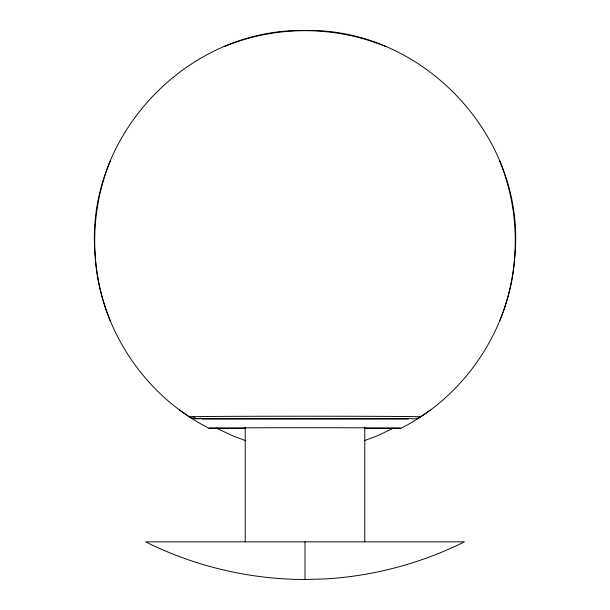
<?xml version="1.0" encoding="UTF-8"?>
<svg xmlns="http://www.w3.org/2000/svg" width="610" height="610" viewBox="0 0 610 610"><rect width="100%" height="100%" fill="white"/><g stroke="black" fill="none" stroke-linecap="round" stroke-linejoin="round"><path stroke-width="0.91" d="M401.189 428.167C463.92 396.492 508.061 331.573 514.451 261.598L515.214 251.244C523.67 134.787 421.731 27.747 305 30.5C187.857 28.151 86.658 134.223 94.786 251.244L95.549 261.598C101.939 331.573 146.08 396.492 208.811 428.167M499.445 321.508C520.559 270.497 520.559 211.434 499.445 160.422M110.555 160.422C89.411 211.403 89.464 270.512 110.555 321.508M409.493 418.14A12.551 12.551 0 0 0 420.641 416.813L430.378 410.019M393.77 428.029L377.064 435.929L364.071 440.763M224.457 46.52C275.468 25.406 334.532 25.406 385.543 46.52M305 579.5L325.526 578.905C373.716 576.023 421.22 563.343 464.439 541.84L145.561 541.84C194.895 566.431 249.879 579.416 305 579.5L305 541.84M201.681 418.635L408.364 418.643M408.769 419.017L202.116 419.024M245.929 440.763L232.936 435.929L216.23 428.029M179.622 410.019L189.359 416.813A12.551 12.551 0 0 0 200.507 418.14M364.788 427.008L364.788 541.84M245.212 427.008L245.212 541.84M364.528 428.51A96.197 0.442 0 0 0 387.243 427.938L382.47 427.9A96.197 0.442 0 0 0 251.541 427.793A96.197 0.442 0 0 0 222.703 428.388L227.53 428.426A96.197 0.442 0 0 0 244.892 428.502M190.587 416.897A115.351 0.595 0 0 1 189.321 416.813M189.359 416.805A115.557 0.595 0 0 1 192.676 416.668A115.587 0.595 0 0 1 279.006 416.233A115.587 0.595 0 0 1 393.984 416.432M201.78 418.498A12.551 12.192 88.8 0 1 192.676 416.668M420.534 416.813A115.587 0.595 0 0 1 419.81 416.874M403.157 416.493A115.328 0.595 0 0 1 420.656 416.813M394.091 416.432A114.947 0.595 0 0 1 403.24 416.493"/></g></svg>
